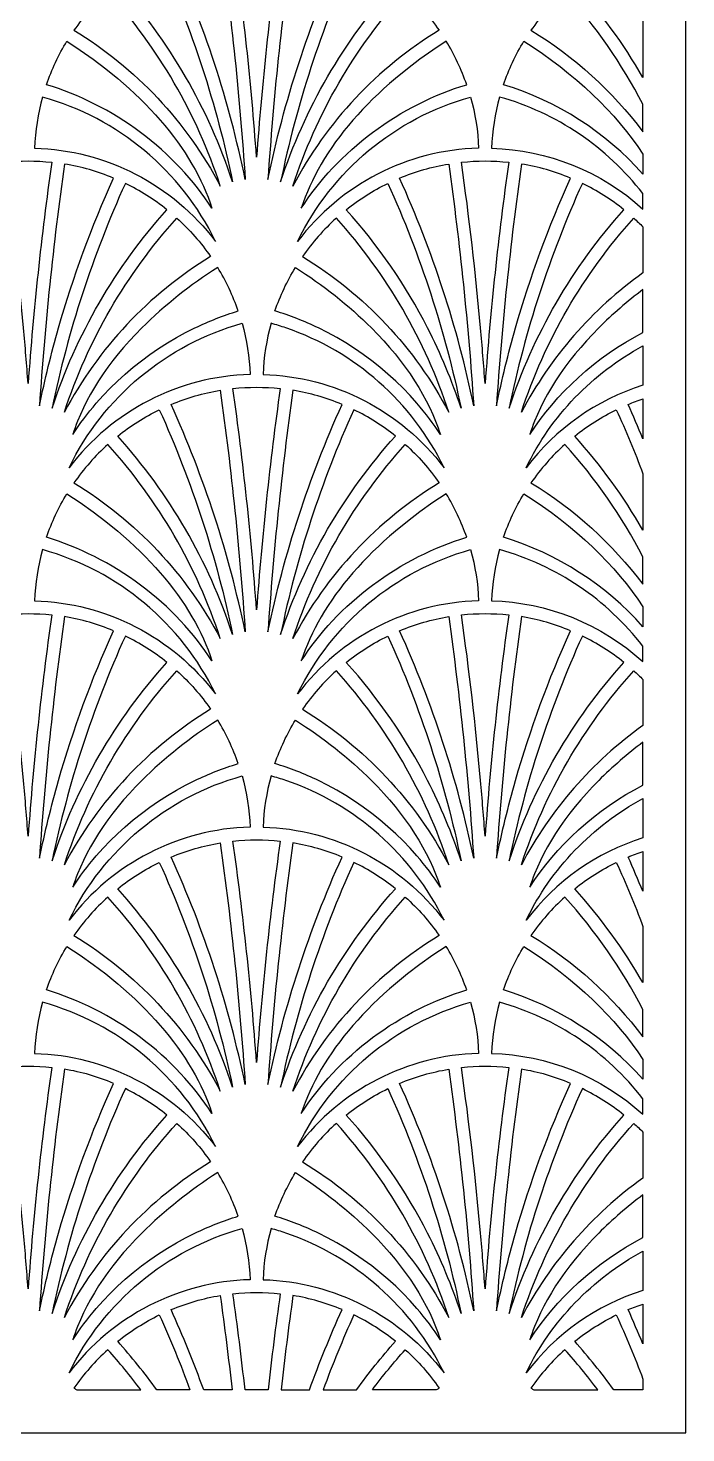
# Model space of a CAD drawing. Extents: x 2725 to 3975, y -848 to 1652.
# Drawn here: x 3669 to 3975, y -848 to -195 of the extents above; entities that cross this region are included whole.
import ezdxf

# ---------------------------------------------------------------- set-up
doc = ezdxf.new("R2010")
doc.units = 0
doc.layers.add('LAYER_05', color=1, linetype='CONTINUOUS')

msp = doc.modelspace()

# ---------------------------------------------------------------- linework, layer by layer
at = {"layer": 'LAYER_05'}
msp.add_lwpolyline([(2725.05, -848.03), (3975.05, -848.03), (3975.05, 1651.97), (2725.05, 1651.97)], close=True, dxfattribs=at)
for points in [[(3758.37, -152.99, -0.018184), (3770.01, -265.34, 0.055844), (3735.51, -159.56, -0.057686)], [(3775.3, -255.04, 0.016589), (3764.31, -152.18, -0.053276), (3786.28, -152.18, 0.016589)], [(3792.23, -152.99, 0.018184), (3780.59, -265.34, -0.055844), (3815.08, -159.56, 0.057686)], [(3730.04, -162.03, -0.055852), (3764.13, -266.55, 0.104701), (3710.68, -174.28, -0.055584)], [(3820.55, -162.03, 0.055852), (3786.47, -266.55, -0.104701), (3839.92, -174.28, 0.055584)], [(3955.05, -217.96, 0.052591), (3923.3, -174.28, -0.055584), (3942.67, -162.03, -0.01634), (3955.05, -191.81)], [(3690.35, -196.05, -0.136031), (3758.43, -268.42, 0.104879), (3706.1, -178.17, 0.057808)], [(3860.24, -196.05, 0.136031), (3792.17, -268.42, -0.104879), (3844.49, -178.17, -0.057808)], [(3955.05, -230.42, 0.063542), (3918.72, -178.17, 0.057808), (3902.97, -196.05, -0.095272), (3955.05, -243.18)], [(3687.07, -201.08), (3693.29, -205.2), (3699.31, -209.48), (3705.13, -213.91), (3710.73, -218.47), (3713.43, -220.8), (3716.07, -223.15), (3718.65, -225.54), (3721.15, -227.95), (3723.59, -230.38), (3725.95, -232.84), (3728.24, -235.31), (3730.45, -237.81), (3732.59, -240.32), (3734.64, -242.85), (3736.61, -245.39), (3738.51, -247.94), (3740.31, -250.5), (3742.04, -253.07), (3743.67, -255.65), (3745.23, -258.22), (3746.69, -260.8), (3748.07, -263.38), (3749.36, -265.96), (3750.56, -268.53), (3751.67, -271.1), (3752.7, -273.66), (3753.64, -276.21), (3754.48, -278.75), (3752.91, -276.36), (3751.26, -273.99), (3749.55, -271.62), (3747.76, -269.28), (3745.9, -266.95), (3743.97, -264.64), (3741.97, -262.37), (3739.91, -260.12), (3737.79, -257.9), (3735.6, -255.72), (3733.35, -253.57), (3731.05, -251.47), (3728.69, -249.41), (3726.28, -247.39), (3723.82, -245.43), (3721.31, -243.51), (3718.76, -241.65), (3716.17, -239.85), (3713.54, -238.1), (3710.88, -236.41), (3708.18, -234.79), (3705.46, -233.23), (3702.72, -231.73), (3699.95, -230.3), (3697.17, -228.93), (3694.38, -227.64), (3691.58, -226.41), (3688.77, -225.25), (3685.96, -224.17), (3683.15, -223.15), (3680.34, -222.2), (3677.54, -221.33, -0.054287)], [(3863.52, -201.08), (3857.31, -205.2), (3851.28, -209.48), (3845.46, -213.91), (3839.87, -218.47), (3837.16, -220.8), (3834.52, -223.15), (3831.95, -225.54), (3829.44, -227.95), (3827.01, -230.38), (3824.64, -232.84), (3822.36, -235.31), (3820.14, -237.81), (3818.01, -240.32), (3815.96, -242.85), (3813.98, -245.39), (3812.09, -247.94), (3810.28, -250.5), (3808.56, -253.07), (3806.92, -255.65), (3805.37, -258.22), (3803.9, -260.8), (3802.53, -263.38), (3801.24, -265.96), (3800.04, -268.53), (3798.92, -271.1), (3797.9, -273.66), (3796.96, -276.21), (3796.11, -278.75), (3797.69, -276.36), (3799.33, -273.99), (3801.05, -271.62), (3802.84, -269.28), (3804.7, -266.95), (3806.63, -264.64), (3808.62, -262.37), (3810.68, -260.12), (3812.81, -257.9), (3815, -255.72), (3817.24, -253.57), (3819.55, -251.47), (3821.91, -249.41), (3824.32, -247.39), (3826.78, -245.43), (3829.29, -243.51), (3831.84, -241.65), (3834.43, -239.85), (3837.06, -238.1), (3839.72, -236.41), (3842.41, -234.79), (3845.13, -233.23), (3847.88, -231.73), (3850.64, -230.3), (3853.42, -228.93), (3856.21, -227.64), (3859.02, -226.41), (3861.83, -225.25), (3864.64, -224.17), (3867.45, -223.15), (3870.26, -222.2), (3873.06, -221.33, 0.054287)], [(3955.05, -262.88, 0.137332), (3890.16, -221.33, -0.054287), (3899.7, -201.08), (3904.03, -203.93), (3908.28, -206.85), (3912.44, -209.85), (3916.49, -212.92), (3920.44, -216.06), (3924.27, -219.25), (3927.98, -222.51), (3931.57, -225.82), (3935.02, -229.18), (3938.33, -232.58), (3941.51, -236.03), (3944.53, -239.51), (3947.4, -243.02), (3950.11, -246.55), (3952.66, -250.11), (3955.05, -253.68)], [(3671.99, -250.83, -0.227638), (3756.2, -294.15, 0.214359), (3675.75, -227.06, 0.058403)], [(3878.61, -250.83, 0.227638), (3794.39, -294.15, -0.214359), (3874.85, -227.06, -0.058403)], [(3955.05, -271.98, 0.161385), (3888.37, -227.06, 0.058403), (3884.61, -250.83, -0.179032), (3955.05, -279.11)], [(3666.88, -334.4, 0.012432), (3658, -257.38, -0.053276), (3679.97, -257.38, 0.016589), (3668.99, -360.24, 0.004156)], [(3683.16, -334.4, -0.037182), (3708.77, -264.75, 0.057686), (3685.92, -258.19, 0.018184), (3674.28, -370.53, -0.018623)], [(3876.32, -370.53, 0.055844), (3841.82, -264.75, -0.057686), (3864.68, -258.19, -0.018184)], [(3879.5, -334.4, 0.012432), (3870.62, -257.38, -0.053276), (3892.59, -257.38, 0.016589), (3881.61, -360.24, 0.004156)], [(3895.78, -334.4, -0.037182), (3921.39, -264.75, 0.057686), (3898.54, -258.19, 0.018184), (3886.9, -370.53, -0.018623)], [(3680.16, -371.75, -0.104701), (3733.61, -279.47, 0.055584), (3714.24, -267.22, 0.055852)], [(3854.87, -334.4, 0.065073), (3816.99, -279.47, -0.055584), (3836.36, -267.22, -0.055852), (3870.44, -371.75, 0.03936)], [(3892.78, -371.75, -0.104701), (3946.23, -279.47, 0.055584), (3926.86, -267.22, 0.055852)], [(3685.86, -373.61, -0.104879), (3738.18, -283.36, -0.057808), (3753.93, -301.24, 0.136031)], [(3864.74, -373.61, 0.104879), (3812.41, -283.36, 0.057808), (3796.66, -301.24, -0.136031)], [(3955.05, -308.82, 0.117213), (3898.48, -373.61, -0.104879), (3950.8, -283.36, -0.014195), (3955.05, -287.41)], [(3746.55, -334.4, -0.039301), (3766.75, -326.52, 0.054287), (3757.21, -306.27, 0.053379), (3721.86, -334.4), (3718.95, -337.38), (3716.15, -340.39), (3713.46, -343.43), (3710.89, -346.5), (3708.44, -349.58), (3706.11, -352.69), (3703.9, -355.8), (3701.82, -358.93), (3699.86, -362.07), (3698.03, -365.21), (3696.33, -368.35), (3694.77, -371.49), (3693.33, -374.62), (3692.02, -377.74), (3691.42, -379.3), (3690.85, -380.85), (3690.31, -382.4), (3689.8, -383.95), (3691.01, -382.1), (3692.27, -380.25), (3693.57, -378.41), (3694.91, -376.58), (3696.3, -374.77), (3697.73, -372.96), (3699.2, -371.16), (3700.71, -369.38), (3703.85, -365.87), (3707.15, -362.44), (3710.59, -359.09), (3714.17, -355.84), (3717.88, -352.69), (3721.71, -349.66), (3725.65, -346.76), (3729.69, -343.99), (3733.81, -341.36), (3738, -338.89), (3742.25, -336.56)], [(3860.8, -383.95), (3859.58, -382.1), (3858.33, -380.25), (3857.03, -378.41), (3855.68, -376.58), (3854.3, -374.77), (3852.87, -372.96), (3851.4, -371.16), (3849.89, -369.38), (3846.75, -365.87), (3843.45, -362.44), (3840.01, -359.09), (3836.42, -355.84), (3832.71, -352.69), (3828.88, -349.66), (3824.94, -346.76), (3820.91, -343.99), (3816.79, -341.36), (3812.6, -338.89), (3808.35, -336.56), (3804.05, -334.4, 0.039301), (3783.85, -326.52, -0.054287), (3793.39, -306.27, -0.053379), (3828.74, -334.4), (3831.65, -337.38), (3834.45, -340.39), (3837.13, -343.43), (3839.7, -346.5), (3842.16, -349.58), (3844.49, -352.69), (3846.7, -355.8), (3848.78, -358.93), (3850.74, -362.07), (3852.56, -365.21), (3854.26, -368.35), (3855.83, -371.49), (3857.27, -374.62), (3858.57, -377.74), (3859.18, -379.3), (3859.75, -380.85), (3860.29, -382.4)], [(3955.05, -316.57, 0.034322), (3934.48, -334.4), (3931.57, -337.38), (3928.77, -340.39), (3926.09, -343.43), (3923.51, -346.5), (3921.06, -349.58), (3918.73, -352.69), (3916.52, -355.8), (3914.44, -358.93), (3912.48, -362.07), (3910.65, -365.21), (3908.96, -368.35), (3907.39, -371.49), (3905.95, -374.62), (3904.64, -377.74), (3904.04, -379.3), (3903.47, -380.85), (3902.93, -382.4), (3902.42, -383.95), (3904.74, -380.47), (3907.21, -377.02), (3909.83, -373.61), (3912.6, -370.23), (3915.52, -366.92), (3918.57, -363.66), (3921.75, -360.48), (3925.06, -357.38), (3928.49, -354.37), (3932.03, -351.46), (3935.67, -348.66), (3939.4, -345.96), (3943.22, -343.39), (3947.1, -340.95), (3951.05, -338.64), (3955.05, -336.47)], [(3772.3, -356.03, 0.227638), (3688.08, -399.35, -0.214359), (3768.54, -332.25, -0.058403)], [(3788.97, -334.4, 0.01416), (3782.06, -332.25, 0.058403), (3778.3, -356.03, -0.227638), (3862.51, -399.35, 0.199593)], [(3955.05, -361.04, 0.15563), (3900.71, -399.35, -0.157266), (3955.05, -342.78)], [(3758.37, -363.38, -0.018184), (3770.01, -475.73, 0.055844), (3735.51, -369.95, -0.057686)], [(3775.3, -465.43, 0.016589), (3764.31, -362.57, -0.053276), (3786.28, -362.57, 0.016589)], [(3792.23, -363.38, 0.018184), (3780.59, -475.73, -0.055844), (3815.08, -369.95, 0.057686)], [(3955.05, -385.89, 0.008696), (3948.14, -369.95, -0.017873), (3955.05, -367.35)], [(3730.04, -372.42, -0.055852), (3764.13, -476.94, 0.104701), (3710.68, -384.67, -0.055584)], [(3820.55, -372.42, 0.055852), (3786.47, -476.94, -0.104701), (3839.92, -384.67, 0.055584)], [(3955.05, -428.35, 0.052591), (3923.3, -384.67, -0.055584), (3942.67, -372.42, -0.01634), (3955.05, -402.2)], [(3690.35, -406.44, -0.136031), (3758.43, -478.81, 0.104879), (3706.1, -388.56, 0.057808)], [(3860.24, -406.44, 0.136031), (3792.17, -478.81, -0.104879), (3844.49, -388.56, -0.057808)], [(3955.05, -440.81, 0.063542), (3918.72, -388.56, 0.057808), (3902.97, -406.44, -0.095272), (3955.05, -453.57)], [(3687.07, -411.47), (3693.29, -415.59), (3699.31, -419.87), (3705.13, -424.3), (3710.73, -428.86), (3713.43, -431.19), (3716.07, -433.54), (3718.65, -435.93), (3721.15, -438.34), (3723.59, -440.77), (3725.95, -443.23), (3728.24, -445.7), (3730.45, -448.2), (3732.59, -450.71), (3734.64, -453.24), (3736.61, -455.78), (3738.51, -458.33), (3740.31, -460.89), (3742.04, -463.46), (3743.67, -466.04), (3745.23, -468.62), (3746.69, -471.2), (3748.07, -473.77), (3749.36, -476.35), (3750.56, -478.93), (3751.67, -481.49), (3752.7, -484.05), (3753.64, -486.6), (3754.48, -489.14), (3752.91, -486.76), (3751.26, -484.38), (3749.55, -482.01), (3747.76, -479.67), (3745.9, -477.34), (3743.97, -475.04), (3741.97, -472.76), (3739.91, -470.51), (3737.79, -468.29), (3735.6, -466.11), (3733.35, -463.96), (3731.05, -461.86), (3728.69, -459.8), (3726.28, -457.78), (3723.82, -455.82), (3721.31, -453.9), (3718.76, -452.04), (3716.17, -450.24), (3713.54, -448.49), (3710.88, -446.8), (3708.18, -445.18), (3705.46, -443.62), (3702.72, -442.12), (3699.95, -440.69), (3697.17, -439.33), (3694.38, -438.03), (3691.58, -436.8), (3688.77, -435.65), (3685.96, -434.56), (3683.15, -433.54), (3680.34, -432.6), (3677.54, -431.72, -0.054287)], [(3863.52, -411.47), (3857.31, -415.59), (3851.28, -419.87), (3845.46, -424.3), (3839.87, -428.86), (3837.16, -431.19), (3834.52, -433.54), (3831.95, -435.93), (3829.44, -438.34), (3827.01, -440.77), (3824.64, -443.23), (3822.36, -445.7), (3820.14, -448.2), (3818.01, -450.71), (3815.96, -453.24), (3813.98, -455.78), (3812.09, -458.33), (3810.28, -460.89), (3808.56, -463.46), (3806.92, -466.04), (3805.37, -468.62), (3803.9, -471.2), (3802.53, -473.77), (3801.24, -476.35), (3800.04, -478.93), (3798.92, -481.49), (3797.9, -484.05), (3796.96, -486.6), (3796.11, -489.14), (3797.69, -486.76), (3799.33, -484.38), (3801.05, -482.01), (3802.84, -479.67), (3804.7, -477.34), (3806.63, -475.04), (3808.62, -472.76), (3810.68, -470.51), (3812.81, -468.29), (3815, -466.11), (3817.24, -463.96), (3819.55, -461.86), (3821.91, -459.8), (3824.32, -457.78), (3826.78, -455.82), (3829.29, -453.9), (3831.84, -452.04), (3834.43, -450.24), (3837.06, -448.49), (3839.72, -446.8), (3842.41, -445.18), (3845.13, -443.62), (3847.88, -442.12), (3850.64, -440.69), (3853.42, -439.33), (3856.21, -438.03), (3859.02, -436.8), (3861.83, -435.65), (3864.64, -434.56), (3867.45, -433.54), (3870.26, -432.6), (3873.06, -431.72, 0.054287)], [(3955.05, -473.27, 0.137332), (3890.16, -431.72, -0.054287), (3899.7, -411.47), (3904.03, -414.32), (3908.28, -417.24), (3912.44, -420.24), (3916.49, -423.31), (3920.44, -426.45), (3924.27, -429.65), (3927.98, -432.9), (3931.57, -436.21), (3935.02, -439.57), (3938.33, -442.97), (3941.51, -446.42), (3944.53, -449.9), (3947.4, -453.41), (3950.11, -456.94), (3952.66, -460.5), (3955.05, -464.07)], [(3671.99, -461.23, -0.227638), (3756.2, -504.54, 0.214359), (3675.75, -437.45, 0.058403)], [(3878.61, -461.23, 0.227638), (3794.39, -504.54, -0.214359), (3874.85, -437.45, -0.058403)], [(3955.05, -482.37, 0.161385), (3888.37, -437.45, 0.058403), (3884.61, -461.23, -0.179032), (3955.05, -489.5)], [(3666.88, -544.79, 0.012432), (3658, -467.77, -0.053276), (3679.97, -467.77, 0.016589), (3668.99, -570.63, 0.004156)], [(3683.16, -544.79, -0.037182), (3708.77, -475.15, 0.057686), (3685.92, -468.58, 0.018184), (3674.28, -580.92, -0.018623)], [(3876.32, -580.92, 0.055844), (3841.82, -475.15, -0.057686), (3864.68, -468.58, -0.018184)], [(3879.5, -544.79, 0.012432), (3870.62, -467.77, -0.053276), (3892.59, -467.77, 0.016589), (3881.61, -570.63, 0.004156)], [(3895.78, -544.79, -0.037182), (3921.39, -475.15, 0.057686), (3898.54, -468.58, 0.018184), (3886.9, -580.92, -0.018623)], [(3680.16, -582.14, -0.104701), (3733.61, -489.87, 0.055584), (3714.24, -477.61, 0.055852)], [(3854.87, -544.79, 0.065073), (3816.99, -489.87, -0.055584), (3836.36, -477.61, -0.055852), (3870.44, -582.14, 0.03936)], [(3892.78, -582.14, -0.104701), (3946.23, -489.87, 0.055584), (3926.86, -477.61, 0.055852)], [(3685.86, -584, -0.104879), (3738.18, -493.75, -0.057808), (3753.93, -511.63, 0.136031)], [(3864.74, -584, 0.104879), (3812.41, -493.75, 0.057808), (3796.66, -511.63, -0.136031)], [(3955.05, -519.21, 0.117213), (3898.48, -584, -0.104879), (3950.8, -493.75, -0.014195), (3955.05, -497.8)], [(3689.8, -594.34), (3691.01, -592.49), (3692.27, -590.64), (3693.57, -588.8), (3694.91, -586.98), (3696.3, -585.16), (3697.73, -583.35), (3699.2, -581.55), (3700.71, -579.78), (3703.85, -576.26), (3707.15, -572.83), (3710.59, -569.48), (3714.17, -566.23), (3717.88, -563.08), (3721.71, -560.05), (3725.65, -557.15), (3729.69, -554.38), (3733.81, -551.76), (3738, -549.28), (3742.25, -546.95), (3746.55, -544.79, -0.039301), (3766.75, -536.92, 0.054287), (3757.21, -516.66, 0.053379), (3721.86, -544.79), (3718.95, -547.77), (3716.15, -550.78), (3713.46, -553.82), (3710.89, -556.89), (3708.44, -559.97), (3706.11, -563.08), (3703.9, -566.2), (3701.82, -569.33), (3699.86, -572.46), (3698.03, -575.6), (3696.33, -578.74), (3694.77, -581.88), (3693.33, -585.01), (3692.02, -588.14), (3691.42, -589.69), (3690.85, -591.25), (3690.31, -592.79)], [(3860.8, -594.34), (3859.58, -592.49), (3858.33, -590.64), (3857.03, -588.8), (3855.68, -586.98), (3854.3, -585.16), (3852.87, -583.35), (3851.4, -581.55), (3849.89, -579.78), (3846.75, -576.26), (3843.45, -572.83), (3840.01, -569.48), (3836.42, -566.23), (3832.71, -563.08), (3828.88, -560.05), (3824.94, -557.15), (3820.91, -554.38), (3816.79, -551.76), (3812.6, -549.28), (3808.35, -546.95), (3804.05, -544.79, 0.039301), (3783.85, -536.92, -0.054287), (3793.39, -516.66, -0.053379), (3828.74, -544.79), (3831.65, -547.77), (3834.45, -550.78), (3837.13, -553.82), (3839.7, -556.89), (3842.16, -559.97), (3844.49, -563.08), (3846.7, -566.2), (3848.78, -569.33), (3850.74, -572.46), (3852.56, -575.6), (3854.26, -578.74), (3855.83, -581.88), (3857.27, -585.01), (3858.57, -588.14), (3859.18, -589.69), (3859.75, -591.25), (3860.29, -592.79)], [(3955.05, -526.96, 0.034322), (3934.48, -544.79), (3931.57, -547.77), (3928.77, -550.78), (3926.09, -553.82), (3923.51, -556.89), (3921.06, -559.97), (3918.73, -563.08), (3916.52, -566.2), (3914.44, -569.33), (3912.48, -572.46), (3910.65, -575.6), (3908.96, -578.74), (3907.39, -581.88), (3905.95, -585.01), (3904.64, -588.14), (3904.04, -589.69), (3903.47, -591.25), (3902.93, -592.79), (3902.42, -594.34), (3904.74, -590.86), (3907.21, -587.41), (3909.83, -584), (3912.6, -580.63), (3915.52, -577.31), (3918.57, -574.05), (3921.75, -570.87), (3925.06, -567.77), (3928.49, -564.76), (3932.03, -561.85), (3935.67, -559.05), (3939.4, -556.36), (3943.22, -553.79), (3947.1, -551.34), (3951.05, -549.03), (3955.05, -546.86)], [(3772.3, -566.42, 0.227638), (3688.08, -609.74, -0.214359), (3768.54, -542.65, -0.058403)], [(3788.97, -544.79, 0.01416), (3782.06, -542.65, 0.058403), (3778.3, -566.42, -0.227638), (3862.51, -609.74, 0.199593)], [(3955.05, -571.43, 0.15563), (3900.71, -609.74, -0.157266), (3955.05, -553.17)], [(3758.37, -573.78, -0.018184), (3770.01, -686.12, 0.055844), (3735.51, -580.34, -0.057686)], [(3775.3, -675.82, 0.016589), (3764.31, -572.97, -0.053276), (3786.28, -572.97, 0.016589)], [(3792.23, -573.78, 0.018184), (3780.59, -686.12, -0.055844), (3815.08, -580.34, 0.057686)], [(3955.05, -596.28, 0.008696), (3948.14, -580.34, -0.017873), (3955.05, -577.74)], [(3730.04, -582.81, -0.055852), (3764.13, -687.33, 0.104701), (3710.68, -595.06, -0.055584)], [(3820.55, -582.81, 0.055852), (3786.47, -687.33, -0.104701), (3839.92, -595.06, 0.055584)], [(3955.05, -638.74, 0.052591), (3923.3, -595.06, -0.055584), (3942.67, -582.81, -0.01634), (3955.05, -612.59)], [(3690.35, -616.83, -0.136031), (3758.43, -689.2, 0.104879), (3706.1, -598.95, 0.057808)], [(3860.24, -616.83, 0.136031), (3792.17, -689.2, -0.104879), (3844.49, -598.95, -0.057808)], [(3955.05, -651.2, 0.063542), (3918.72, -598.95, 0.057808), (3902.97, -616.83, -0.095272), (3955.05, -663.96)], [(3687.07, -621.86), (3693.29, -625.98), (3699.31, -630.27), (3705.13, -634.69), (3710.73, -639.25), (3713.43, -641.58), (3716.07, -643.94), (3718.65, -646.32), (3721.15, -648.73), (3723.59, -651.16), (3725.95, -653.62), (3728.24, -656.1), (3730.45, -658.59), (3732.59, -661.1), (3734.64, -663.63), (3736.61, -666.17), (3738.51, -668.72), (3740.31, -671.29), (3742.04, -673.85), (3743.67, -676.43), (3745.23, -679.01), (3746.69, -681.59), (3748.07, -684.17), (3749.36, -686.74), (3750.56, -689.32), (3751.67, -691.88), (3752.7, -694.44), (3753.64, -697), (3754.48, -699.53), (3752.91, -697.15), (3751.26, -694.77), (3749.55, -692.41), (3747.76, -690.06), (3745.9, -687.73), (3743.97, -685.43), (3741.97, -683.15), (3739.91, -680.9), (3737.79, -678.68), (3735.6, -676.5), (3733.35, -674.35), (3731.05, -672.25), (3728.69, -670.19), (3726.28, -668.18), (3723.82, -666.21), (3721.31, -664.29), (3718.76, -662.43), (3716.17, -660.63), (3713.54, -658.88), (3710.88, -657.2), (3708.18, -655.57), (3705.46, -654.01), (3702.72, -652.51), (3699.95, -651.08), (3697.17, -649.72), (3694.38, -648.42), (3691.58, -647.19), (3688.77, -646.04), (3685.96, -644.95), (3683.15, -643.93), (3680.34, -642.99), (3677.54, -642.11, -0.054287)], [(3863.52, -621.86), (3857.31, -625.98), (3851.28, -630.27), (3845.46, -634.69), (3839.87, -639.25), (3837.16, -641.58), (3834.52, -643.94), (3831.95, -646.32), (3829.44, -648.73), (3827.01, -651.16), (3824.64, -653.62), (3822.36, -656.1), (3820.14, -658.59), (3818.01, -661.1), (3815.96, -663.63), (3813.98, -666.17), (3812.09, -668.72), (3810.28, -671.29), (3808.56, -673.85), (3806.92, -676.43), (3805.37, -679.01), (3803.9, -681.59), (3802.53, -684.17), (3801.24, -686.74), (3800.04, -689.32), (3798.92, -691.88), (3797.9, -694.44), (3796.96, -697), (3796.11, -699.53), (3797.69, -697.15), (3799.33, -694.77), (3801.05, -692.41), (3802.84, -690.06), (3804.7, -687.73), (3806.63, -685.43), (3808.62, -683.15), (3810.68, -680.9), (3812.81, -678.68), (3815, -676.5), (3817.24, -674.35), (3819.55, -672.25), (3821.91, -670.19), (3824.32, -668.18), (3826.78, -666.21), (3829.29, -664.29), (3831.84, -662.43), (3834.43, -660.63), (3837.06, -658.88), (3839.72, -657.2), (3842.41, -655.57), (3845.13, -654.01), (3847.88, -652.51), (3850.64, -651.08), (3853.42, -649.72), (3856.21, -648.42), (3859.02, -647.19), (3861.83, -646.04), (3864.64, -644.95), (3867.45, -643.93), (3870.26, -642.99), (3873.06, -642.11, 0.054287)], [(3955.05, -683.66, 0.137332), (3890.16, -642.11, -0.054287), (3899.7, -621.86), (3904.03, -624.71), (3908.28, -627.64), (3912.44, -630.64), (3916.49, -633.7), (3920.44, -636.84), (3924.27, -640.04), (3927.98, -643.29), (3931.57, -646.6), (3935.02, -649.96), (3938.33, -653.37), (3941.51, -656.81), (3944.53, -660.29), (3947.4, -663.8), (3950.11, -667.34), (3952.66, -670.89), (3955.05, -674.46)], [(3671.99, -671.62, -0.227638), (3756.2, -714.93, 0.214359), (3675.75, -647.84, 0.058403)], [(3878.61, -671.62, 0.227638), (3794.39, -714.93, -0.214359), (3874.85, -647.84, -0.058403)], [(3955.05, -692.76, 0.161385), (3888.37, -647.84, 0.058403), (3884.61, -671.62, -0.179032), (3955.05, -699.9)], [(3666.88, -755.18, 0.012432), (3658, -678.16, -0.053276), (3679.97, -678.16, 0.016589), (3668.99, -781.02, 0.004156)], [(3683.16, -755.18, -0.037182), (3708.77, -685.54, 0.057686), (3685.92, -678.97, 0.018184), (3674.28, -791.32, -0.018623)], [(3876.32, -791.32, 0.055844), (3841.82, -685.54, -0.057686), (3864.68, -678.97, -0.018184)], [(3879.5, -755.18, 0.012432), (3870.62, -678.16, -0.053276), (3892.59, -678.16, 0.016589), (3881.61, -781.02, 0.004156)], [(3895.78, -755.18, -0.037182), (3921.39, -685.54, 0.057686), (3898.54, -678.97, 0.018184), (3886.9, -791.32, -0.018623)], [(3680.16, -792.53, -0.104701), (3733.61, -700.26, 0.055584), (3714.24, -688.01, 0.055852)], [(3854.87, -755.18, 0.065073), (3816.99, -700.26, -0.055584), (3836.36, -688.01, -0.055852), (3870.44, -792.53, 0.03936)], [(3892.78, -792.53, -0.104701), (3946.23, -700.26, 0.055584), (3926.86, -688.01, 0.055852)], [(3685.86, -794.4, -0.104879), (3738.18, -704.14, -0.057808), (3753.93, -722.02, 0.136031)], [(3864.74, -794.4, 0.104879), (3812.41, -704.14, 0.057808), (3796.66, -722.02, -0.136031)], [(3955.05, -729.6, 0.117213), (3898.48, -794.4, -0.104879), (3950.8, -704.14, -0.014195), (3955.05, -708.19)], [(3689.8, -804.73), (3691.01, -802.88), (3692.27, -801.03), (3693.57, -799.2), (3694.91, -797.37), (3696.3, -795.55), (3697.73, -793.74), (3699.2, -791.95), (3700.71, -790.17), (3703.85, -786.66), (3707.15, -783.22), (3710.59, -779.87), (3714.17, -776.62), (3717.88, -773.47), (3721.71, -770.44), (3725.65, -767.54), (3729.69, -764.77), (3733.81, -762.15), (3738, -759.67), (3742.25, -757.35), (3746.55, -755.18, -0.039301), (3766.75, -747.31, 0.054287), (3757.21, -727.05, 0.053379), (3721.86, -755.18), (3718.95, -758.16), (3716.15, -761.18), (3713.46, -764.21), (3710.89, -767.28), (3708.44, -770.37), (3706.11, -773.47), (3703.9, -776.59), (3701.82, -779.72), (3699.86, -782.85), (3698.03, -785.99), (3696.33, -789.13), (3694.77, -792.27), (3693.33, -795.4), (3692.02, -798.53), (3691.42, -800.08), (3690.85, -801.64), (3690.31, -803.19)], [(3860.8, -804.73), (3859.58, -802.88), (3858.33, -801.03), (3857.03, -799.2), (3855.68, -797.37), (3854.3, -795.55), (3852.87, -793.74), (3851.4, -791.95), (3849.89, -790.17), (3846.75, -786.66), (3843.45, -783.22), (3840.01, -779.87), (3836.42, -776.62), (3832.71, -773.47), (3828.88, -770.44), (3824.94, -767.54), (3820.91, -764.77), (3816.79, -762.15), (3812.6, -759.67), (3808.35, -757.35), (3804.05, -755.18, 0.039301), (3783.85, -747.31, -0.054287), (3793.39, -727.05, -0.053379), (3828.74, -755.18), (3831.65, -758.16), (3834.45, -761.18), (3837.13, -764.21), (3839.7, -767.28), (3842.16, -770.37), (3844.49, -773.47), (3846.7, -776.59), (3848.78, -779.72), (3850.74, -782.85), (3852.56, -785.99), (3854.26, -789.13), (3855.83, -792.27), (3857.27, -795.4), (3858.57, -798.53), (3859.18, -800.08), (3859.75, -801.64), (3860.29, -803.19)], [(3955.05, -737.36, 0.034322), (3934.48, -755.18), (3931.57, -758.16), (3928.77, -761.18), (3926.09, -764.21), (3923.51, -767.28), (3921.06, -770.37), (3918.73, -773.47), (3916.52, -776.59), (3914.44, -779.72), (3912.48, -782.85), (3910.65, -785.99), (3908.96, -789.13), (3907.39, -792.27), (3905.95, -795.4), (3904.64, -798.53), (3904.04, -800.08), (3903.47, -801.64), (3902.93, -803.19), (3902.42, -804.73), (3904.74, -801.25), (3907.21, -797.8), (3909.83, -794.39), (3912.6, -791.02), (3915.52, -787.7), (3918.57, -784.45), (3921.75, -781.26), (3925.06, -778.16), (3928.49, -775.15), (3932.03, -772.24), (3935.67, -769.44), (3939.4, -766.75), (3943.22, -764.18), (3947.1, -761.73), (3951.05, -759.42), (3955.05, -757.25)], [(3772.3, -776.81, 0.227638), (3688.08, -820.13, -0.214359), (3768.54, -753.04, -0.058403)], [(3788.97, -755.18, 0.01416), (3782.06, -753.04, 0.058403), (3778.3, -776.81, -0.227638), (3862.51, -820.13, 0.199593)], [(3955.05, -781.83, 0.15563), (3900.71, -820.13, -0.157266), (3955.05, -763.56)], [(3769.93, -828.03, 0.007219), (3764.31, -783.36, -0.053276), (3786.28, -783.36, 0.007219), (3780.66, -828.03)], [(3750.69, -828.03, 0.020157), (3735.51, -790.73, -0.057686), (3758.37, -784.17, -0.007116), (3763.89, -828.03)], [(3799.91, -828.03, -0.020157), (3815.08, -790.73, 0.057686), (3792.23, -784.17, 0.007116), (3786.7, -828.03)], [(3955.05, -806.68, 0.008696), (3948.14, -790.73, -0.017873), (3955.05, -788.13)], [(3728.84, -828.03, 0.028162), (3710.68, -805.45, -0.055584), (3730.04, -793.2, -0.019068), (3744.31, -828.03)], [(3821.76, -828.03, -0.028162), (3839.92, -805.45, 0.055584), (3820.55, -793.2, 0.019068), (3806.29, -828.03)], [(3941.46, -828.03, 0.028162), (3923.3, -805.45, -0.055584), (3942.67, -793.2, -0.01634), (3955.05, -822.98), (3955.05, -828.03)], [(3721.41, -828.03, 0.02404), (3706.1, -809.34, 0.057808), (3690.35, -827.22, -0.002084), (3691.67, -828.03)], [(3829.18, -828.03, -0.02404), (3844.49, -809.34, -0.057808), (3860.24, -827.22, 0.002084), (3858.92, -828.03)], [(3934.04, -828.03, 0.02404), (3918.72, -809.34, 0.057808), (3902.97, -827.22, -0.002084), (3904.3, -828.03)]]:
    msp.add_lwpolyline(points, format="xyb", close=True, dxfattribs=at)

doc.saveas('drawing.dxf')
